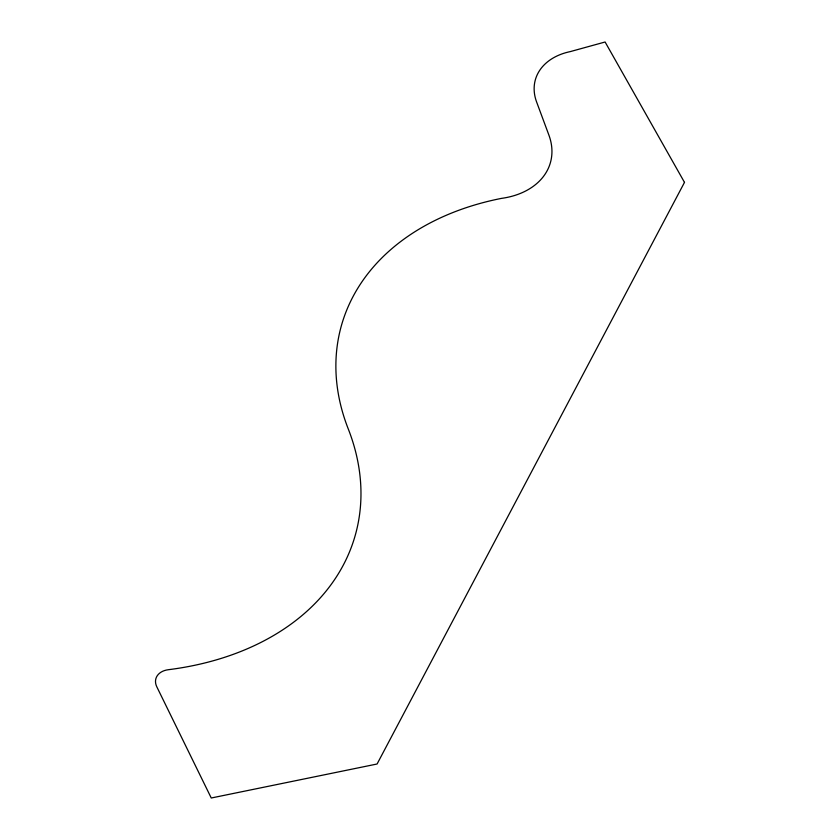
<?xml version="1.0" encoding="UTF-8"?>
<svg xmlns="http://www.w3.org/2000/svg" width="840" height="840" viewBox="0 0 840 840"><rect width="100%" height="100%" fill="white"/><g stroke="black" fill="none" stroke-linecap="round" stroke-linejoin="round"><path stroke-width="1.26" d="M684.495 182.375L377.087 764.001L211.25 798L156.807 686.816A19.52 13.997 16.1 0 1 168.336 669.711A292.866 209.958 16.1 0 0 348.59 429.776A284.529 203.984 16.1 0 1 501.512 198.377A78.225 56.081 16.1 0 0 548.898 135.103L536.603 101.966A63.252 45.349 16.1 0 1 570.308 51.597L605.105 42L684.495 182.375"/></g></svg>
